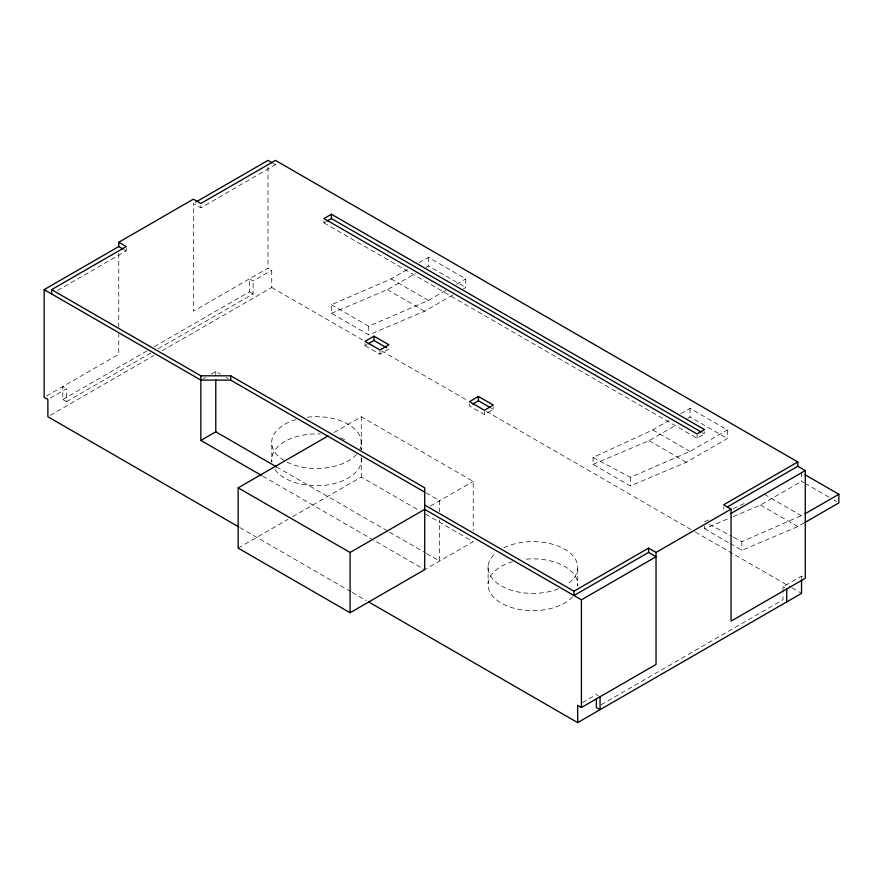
<?xml version="1.0" encoding="UTF-8"?>
<svg xmlns="http://www.w3.org/2000/svg" width="883" height="883" viewBox="0 0 883 883"><rect width="100%" height="100%" fill="white"/><g stroke="black" fill="none" stroke-linecap="round" stroke-linejoin="round"><path stroke-width="0.66" stroke-dasharray="4.42 3.31" d="M57.538 290.529L126.236 250.86L126.236 248.708M162.196 350.728L271.743 287.483L271.743 270.253L268.013 268.101L193.388 311.18L193.388 203.476L200.849 207.781L275.474 164.702L275.474 162.549M323.973 220.706L323.973 222.858L326.103 221.633M46.479 395.992L118.775 354.26L118.775 333.807M50.21 398.145L66.534 388.73L66.534 401.655L62.803 399.491L62.803 386.577L66.534 388.73M154.293 346.677L249.359 291.798L249.359 278.873L253.09 281.026L271.743 270.253M62.803 399.491L147.163 350.794M66.534 401.655L150.894 352.946M158.024 348.829L253.09 293.951L253.09 281.026M50.265 415.352L153.852 355.54M203.145 378.785L205.441 377.46M211.18 374.138L215.772 371.489L220.364 374.138M452.858 294.933L424.712 311.18L368.752 334.878L331.445 313.333L331.445 304.723L391.136 278.873L407.46 269.447M419.116 262.715L428.443 257.328L465.76 278.873L465.76 287.494L463.409 288.84M331.445 313.333L387.405 289.646L415.551 273.399M426.103 267.306L428.443 265.949L465.76 287.494M331.445 304.723L368.752 326.257L428.443 300.408L445.937 290.319M456.434 284.26L465.76 278.873M365.01 343.487L365.01 345.639L367.251 344.348M365.01 345.639L379.944 354.26L388.895 349.094L388.895 346.931M334.05 432.493L361.279 416.765L473.211 481.39L473.211 530.705M238.156 548.122L287.913 519.403M292.648 516.665L361.279 477.041L419.635 510.727M469.48 403.807L469.48 405.959L484.403 414.569L493.365 409.403L493.365 407.251M430.451 506.036L473.211 481.39M680.727 413.752L690.053 408.365L727.36 429.911L727.36 438.52L686.323 462.217L630.352 485.915L593.045 464.37L593.045 457.482L652.747 429.911L669.06 420.485M593.045 464.37L649.016 440.683L676.058 425.065M687.725 418.332L690.053 416.986L727.36 438.52M323.973 222.858L697.073 438.266L704.535 433.961L704.535 431.809M593.045 457.482L630.352 477.295L690.053 451.445L727.36 429.911M733.144 516.632L760.495 505.043L801.543 481.356L803.872 482.692M733.42 537.195L741.841 541.665L803.872 514.469M730.186 543.553L741.841 550.286L797.813 526.588L803.872 523.089M582.35 702.68L596.334 694.601L598.199 695.683M782.989 592.007L782.989 586.842L801.543 576.124L803.409 577.206M601.091 704.777L782.989 599.767L782.989 593.299M704.535 521.842L709.513 519.546M733.144 508.641L745.572 502.891M704.535 525.981L704.535 528.74L731.897 517.151M709.347 524.403L732.217 536.555M273.344 163.465L275.474 164.702M805.042 483.365L829.523 497.504M834.181 500.197L836.521 501.544M702.151 432.582L704.535 433.961M391.136 278.873L428.443 300.408M652.747 429.911L690.053 451.445M764.225 494.27L801.543 515.815M387.405 289.646L424.712 311.18M649.016 440.683L686.323 462.217M760.495 505.043L797.813 526.588M704.535 528.74L729.016 542.879M491.069 408.078L493.365 409.403M271.743 287.483L364.811 341.224M381.522 350.86L467.427 400.463M486.522 411.489L694.148 531.356M695.34 532.052L790.804 587.162M791.996 587.846L801.543 593.365M782.989 586.842L784.855 587.923M249.359 291.798L253.09 293.951M124.095 249.635L126.236 250.86M226.103 377.46L228.399 378.785M425.86 492.78L439.635 500.738L439.635 511.699M425.584 514.16L473.211 541.665L424.712 569.667L374.701 540.793M276.5 466.864L388.432 531.489M389.624 532.173L425.341 552.802M426.533 553.486L439.635 561.047L439.635 519.921M262.77 476.169L373.509 540.109M239.988 527.648L350.959 591.709M352.162 592.405L366.478 600.672M801.543 472.736L801.543 481.356M801.543 576.124L801.543 578.784M741.841 541.665L741.841 550.286M723.596 506.963L723.596 509.116M697.073 435.032L697.073 438.266M690.053 408.365L690.053 416.986M630.352 477.295L630.352 485.915M577.703 568.762L577.703 586.003A44.845 25.894 0 0 0 523.409 559.436M488.111 566.257L488.111 583.497M484.403 411.346L484.403 414.569M428.443 257.328L428.443 265.949M379.944 351.026L379.944 354.26M368.752 326.257L368.752 334.878M361.279 416.765L361.279 449.646M361.279 457.869L361.279 477.041M361.18 440.275L361.18 449.557M271.843 444.877L271.843 462.107A44.845 25.894 0 0 1 320.352 434.017M268.013 167.207L268.013 268.101M215.772 371.489L215.772 378.343M200.849 205.629L200.849 207.781M118.775 253.377L118.775 326.997M307.372 417.229A44.845 25.894 0 0 1 359.856 449.226M356.467 454.348A44.845 25.894 0 0 1 284.955 460.981A44.845 25.894 0 0 1 295.739 419.635M503.862 547.78A44.845 25.894 0 0 1 564.899 549.358A44.845 25.894 0 0 1 566.577 584.623M558.453 588.795A44.845 25.894 0 0 1 501.743 586.135A44.845 25.894 0 0 1 495.197 553.498M361.18 457.504A44.845 25.894 0 0 1 326.291 485.076A44.845 25.894 0 0 1 274.392 468.707M340.54 437.946A44.845 25.894 0 0 1 345.286 439.944M572.592 596.82A44.845 25.894 0 0 1 501.036 602.968A44.845 25.894 0 0 1 512.394 561.72"/><path stroke-width="1.32" d="M238.796 526.952L47.881 416.732L47.881 399.491L44.15 397.339L44.15 289.635L118.775 246.556L118.775 242.251L193.388 199.172L200.849 203.476L275.474 160.397L797.813 461.964L797.813 466.268L727.128 507.074M195.761 202.108L268.013 160.397L272.273 162.858M51.611 293.951L51.611 289.635L126.236 246.556L118.775 242.251M331.434 214.249L323.973 218.554L697.073 433.961L704.535 429.657L331.434 214.249L331.434 218.554L700.959 431.897M327.174 221.015L331.434 218.554M373.973 336.169L365.01 341.335L379.944 349.955L388.895 344.778L373.973 336.169L373.973 340.474L386.599 347.77M51.611 289.635L200.849 375.805L200.849 440.418L215.772 431.809L276.5 466.864M368.377 343.708L373.973 340.474M200.849 375.805L230.695 375.805L424.712 487.813L424.712 569.667L350.087 612.747L238.156 548.122L238.156 487.846L328.134 435.904M478.431 396.478L469.48 401.644L484.403 410.264L493.365 405.098L478.431 396.478L478.431 400.783L489.922 407.416M472.835 404.017L478.431 400.783M350.087 612.747L350.087 552.471L424.712 509.348L581.411 599.822L656.036 556.743L648.575 552.438L648.575 548.122L656.036 552.438L731.058 509.116L731.058 621.135L805.274 578.288L805.274 470.584L797.813 466.268M424.712 505.043L573.95 591.202L648.575 548.122M797.813 461.964L723.596 504.811L731.058 509.116M648.575 552.438L573.95 595.55L573.95 591.202M731.058 513.431L805.274 470.584M805.042 513.796L838.85 494.27L838.85 502.891L805.042 522.416M368.862 602.051L577.681 722.603L577.681 705.374L581.411 707.526L656.036 664.446L656.036 552.438M577.681 722.603L801.543 593.365L801.543 580.109M424.712 492.118L230.695 380.109L200.849 380.109L44.15 289.635M805.042 474.756L838.85 494.27M118.775 246.556L123.035 249.017M200.849 440.418L261.578 475.484M238.156 487.846L350.087 552.471M786.72 588.994L786.72 601.919M600.065 696.753L600.065 709.678L596.334 707.526L596.334 698.486M581.411 599.822L581.411 707.526M230.695 375.805L230.695 380.109M215.772 379.712L215.772 431.809"/></g></svg>
